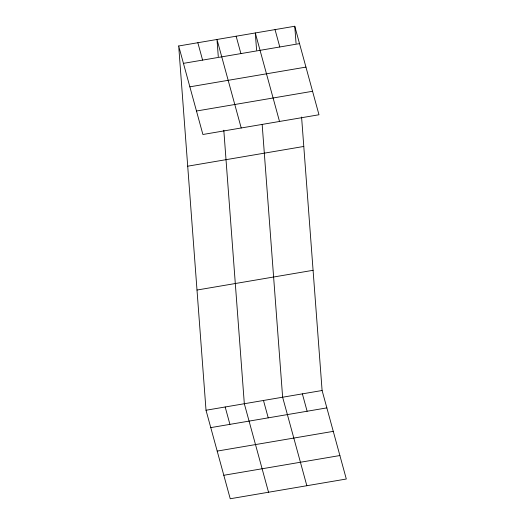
<?xml version="1.0" encoding="UTF-8"?>
<svg xmlns="http://www.w3.org/2000/svg" width="525" height="525" viewBox="0 0 525 525"><rect width="100%" height="100%" fill="white"/><g stroke="black" fill="none" stroke-linecap="round" stroke-linejoin="round"><path stroke-width="0.79" d="M178.69 45.983L294.768 26.25L318.983 114.758L202.899 134.492L178.69 45.983L206.017 410.242L230.232 498.75L346.31 479.017L322.101 390.508L301.58 117.016M183.442 63.361L299.526 43.628M189.866 86.835L305.944 67.102M196.481 111.018L312.559 91.284M187.707 166.189L303.785 146.455M197 290.036L313.077 270.303M206.017 410.242L322.101 390.508M210.774 427.619L326.852 407.886M217.192 451.093L333.277 431.36M223.808 475.276L339.892 455.542M275.034 29.603L279.792 46.981M279.517 121.465L255.301 32.957L256.587 50.131M236.145 36.212L240.903 53.596M241.211 127.982L216.996 39.473L218.282 56.641M302.367 393.862L307.118 411.239M197.84 42.728L202.598 60.106M306.843 485.723L282.634 397.215L262.172 124.543M263.478 400.477L268.229 417.854M268.537 492.24L244.322 403.732L223.808 130.239M225.173 406.987L229.924 424.364M294.768 26.25L296.054 43.424"/></g></svg>
